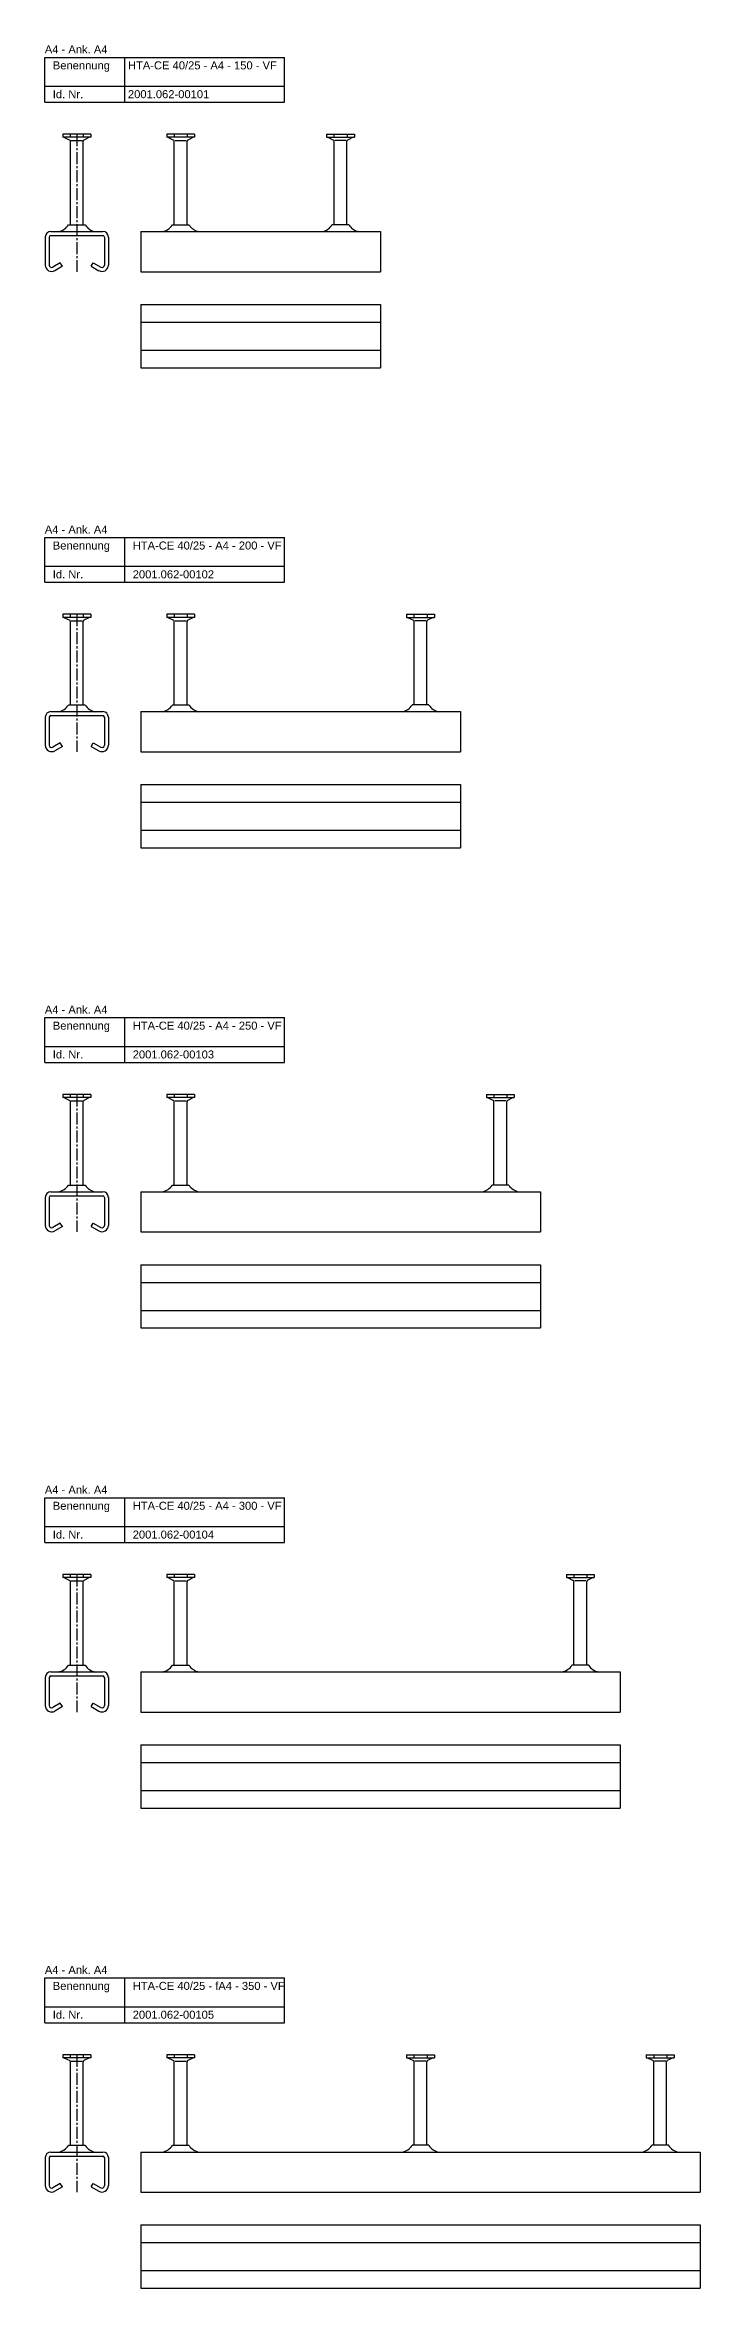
# Model space of a CAD drawing. Header units: millimetres. Extents: x 11969 to 26348, y -459 to 2743.
# Drawn here: x 20218 to 20628, y 1341 to 2743 of the extents above; entities that cross this region are included whole.
import ezdxf

# ---------------------------------------------------------------- set-up
doc = ezdxf.new("R2010")
doc.units = ezdxf.units.MM
doc.header["$LTSCALE"] = 10
doc.linetypes.add('MITTE2', pattern=[1.125, 0.75, -0.125, 0.125, -0.125])
doc.layers.add('HALFEN', color=2, linetype='CONTINUOUS')
doc.styles.add('ARIAL50', font='arial.ttf', dxfattribs={"height": 5})

msp = doc.modelspace()

# ---------------------------------------------------------------- linework, layer by layer
at = {"layer": 'HALFEN'}
for p, q in [((20218.2, 2735.2), (20368.2, 2735.2)), ((20218.2, 2707.2), (20218.2, 2735.2)), ((20268.2, 2707.2), (20268.2, 2735.2)), ((20368.2, 2707.2), (20368.2, 2735.2)), ((20218.2, 2717.2), (20368.2, 2717.2)), ((20218.2, 2707.2), (20368.2, 2707.2)), ((20246.9, 2687.2), (20229.5, 2687.2)), ((20229.5, 2687.2), (20229.5, 2685.3)), ((20246.9, 2685.3), (20229.5, 2685.3)), ((20230.2, 2685.3), (20233.8, 2683.5)), ((20234.1, 2687), (20234.1, 2685.6)), ((20234.2, 2630.6), (20234.2, 2682.8)), ((20234.7, 2683.2), (20241.7, 2683.2)), ((20242.2, 2630.6), (20242.2, 2682.8)), ((20242.3, 2687), (20242.3, 2685.6)), ((20246.2, 2685.3), (20242.6, 2683.5)), ((20246.9, 2687.2), (20246.9, 2685.3)), ((20311.9, 2687.2), (20294.5, 2687.2)), ((20294.5, 2687.2), (20294.5, 2685.3)), ((20311.9, 2685.3), (20294.5, 2685.3)), ((20295.2, 2685.3), (20298.8, 2683.5)), ((20299.1, 2687), (20299.1, 2685.6)), ((20299.2, 2630.6), (20299.2, 2682.8)), ((20299.7, 2683.2), (20306.7, 2683.2)), ((20307.2, 2630.6), (20307.2, 2682.8)), ((20307.3, 2687), (20307.3, 2685.6)), ((20311.2, 2685.3), (20307.6, 2683.5)), ((20311.9, 2687.2), (20311.9, 2685.3)), ((20394.5, 2687.2), (20411.9, 2687.2)), ((20394.5, 2687.2), (20394.5, 2685.3)), ((20394.5, 2685.3), (20411.9, 2685.3)), ((20395.2, 2685.3), (20398.8, 2683.5)), ((20399.1, 2687), (20399.1, 2685.6)), ((20399.2, 2630.6), (20399.2, 2682.8)), ((20406.7, 2683.2), (20399.7, 2683.2)), ((20407.2, 2630.6), (20407.2, 2682.8)), ((20407.3, 2687), (20407.3, 2685.6)), ((20411.2, 2685.3), (20407.6, 2683.5)), ((20411.9, 2687.2), (20411.9, 2685.3)), ((20218.5, 2622.9), (20218.5, 2605.4)), ((20221, 2622.9), (20221, 2605.4)), ((20222, 2626.4), (20254.5, 2626.4)), ((20222, 2623.9), (20254.5, 2623.9)), ((20233, 2630.6), (20243.5, 2630.6)), ((20255.5, 2622.9), (20255.5, 2605.4)), ((20258, 2622.9), (20258, 2605.4)), ((20278.2, 2626.4), (20428.2, 2626.4)), ((20278.2, 2626.4), (20278.2, 2601.3)), ((20298, 2630.6), (20308.5, 2630.6)), ((20408.5, 2630.6), (20398, 2630.6)), ((20428.2, 2626.4), (20428.2, 2601.3)), ((20227.9, 2606.8), (20223.2, 2604.1)), ((20229.2, 2604.7), (20224.5, 2601.9)), ((20229.2, 2604.7), (20227.9, 2606.8)), ((20247.2, 2604.7), (20248.5, 2606.8)), ((20247.2, 2604.7), (20251.9, 2601.9)), ((20248.5, 2606.8), (20253.2, 2604.1)), ((20278.2, 2601.3), (20428.2, 2601.3)), ((20278.2, 2580.8), (20428.2, 2580.8)), ((20278.2, 2580.8), (20278.2, 2541.3)), ((20428.2, 2580.8), (20428.2, 2541.3)), ((20278.2, 2569.8), (20428.2, 2569.8)), ((20278.2, 2552.3), (20428.2, 2552.3)), ((20278.2, 2541.3), (20428.2, 2541.3)), ((20218.2, 2435.2), (20368.2, 2435.2)), ((20218.2, 2407.2), (20218.2, 2435.2)), ((20268.2, 2407.2), (20268.2, 2435.2)), ((20368.2, 2407.2), (20368.2, 2435.2)), ((20218.2, 2417.2), (20368.2, 2417.2)), ((20218.2, 2407.2), (20368.2, 2407.2)), ((20246.9, 2387.2), (20229.5, 2387.2)), ((20229.5, 2387.2), (20229.5, 2385.3)), ((20246.9, 2385.3), (20229.5, 2385.3)), ((20230.2, 2385.3), (20233.8, 2383.5)), ((20234.1, 2387), (20234.1, 2385.6)), ((20234.7, 2383.2), (20241.7, 2383.2)), ((20242.3, 2387), (20242.3, 2385.6)), ((20246.2, 2385.3), (20242.6, 2383.5)), ((20246.9, 2387.2), (20246.9, 2385.3)), ((20311.9, 2387.2), (20294.5, 2387.2)), ((20294.5, 2387.2), (20294.5, 2385.3)), ((20311.9, 2385.3), (20294.5, 2385.3)), ((20295.2, 2385.3), (20298.8, 2383.5)), ((20299.1, 2387), (20299.1, 2385.6)), ((20299.7, 2383.2), (20306.7, 2383.2)), ((20307.3, 2387), (20307.3, 2385.6)), ((20311.2, 2385.3), (20307.6, 2383.5)), ((20311.9, 2387.2), (20311.9, 2385.3)), ((20444.5, 2387.2), (20461.9, 2387.2)), ((20444.5, 2387.2), (20444.5, 2385.3)), ((20444.5, 2385.3), (20461.9, 2385.3)), ((20445.2, 2385.3), (20448.8, 2383.5)), ((20449.1, 2387), (20449.1, 2385.6)), ((20456.7, 2383.2), (20449.7, 2383.2)), ((20457.3, 2387), (20457.3, 2385.6)), ((20461.2, 2385.3), (20457.6, 2383.5)), ((20461.9, 2387.2), (20461.9, 2385.3)), ((20234.2, 2330.6), (20234.2, 2382.8)), ((20242.2, 2330.6), (20242.2, 2382.8)), ((20299.2, 2330.6), (20299.2, 2382.8)), ((20307.2, 2330.6), (20307.2, 2382.8)), ((20449.2, 2330.6), (20449.2, 2382.8)), ((20457.2, 2330.6), (20457.2, 2382.8)), ((20233, 2330.6), (20243.5, 2330.6)), ((20298, 2330.6), (20308.5, 2330.6)), ((20458.5, 2330.6), (20448, 2330.6)), ((20218.5, 2322.9), (20218.5, 2305.4)), ((20221, 2322.9), (20221, 2305.4)), ((20222, 2326.4), (20254.5, 2326.4)), ((20222, 2323.9), (20254.5, 2323.9)), ((20255.5, 2322.9), (20255.5, 2305.4)), ((20258, 2322.9), (20258, 2305.4)), ((20278.2, 2326.4), (20478.2, 2326.4)), ((20278.2, 2326.4), (20278.2, 2301.3)), ((20478.2, 2326.4), (20478.2, 2301.3)), ((20227.9, 2306.8), (20223.2, 2304.1)), ((20229.2, 2304.7), (20224.5, 2301.9)), ((20229.2, 2304.7), (20227.9, 2306.8)), ((20247.2, 2304.7), (20248.5, 2306.8)), ((20247.2, 2304.7), (20251.9, 2301.9)), ((20248.5, 2306.8), (20253.2, 2304.1)), ((20278.2, 2301.3), (20478.2, 2301.3)), ((20278.2, 2280.8), (20478.2, 2280.8)), ((20278.2, 2280.8), (20278.2, 2241.3)), ((20478.2, 2280.8), (20478.2, 2241.3)), ((20278.2, 2269.8), (20478.2, 2269.8)), ((20278.2, 2252.3), (20478.2, 2252.3)), ((20278.2, 2241.3), (20478.2, 2241.3)), ((20218.2, 2135.2), (20368.2, 2135.2)), ((20218.2, 2107.2), (20218.2, 2135.2)), ((20268.2, 2107.2), (20268.2, 2135.2)), ((20368.2, 2107.2), (20368.2, 2135.2)), ((20218.2, 2117.2), (20368.2, 2117.2)), ((20218.2, 2107.2), (20368.2, 2107.2)), ((20246.9, 2087.2), (20229.5, 2087.2)), ((20229.5, 2087.2), (20229.5, 2085.3)), ((20246.9, 2085.3), (20229.5, 2085.3)), ((20230.2, 2085.3), (20233.8, 2083.5)), ((20234.1, 2087), (20234.1, 2085.6)), ((20234.2, 2030.6), (20234.2, 2082.8)), ((20234.7, 2083.2), (20241.7, 2083.2)), ((20242.2, 2030.6), (20242.2, 2082.8)), ((20242.3, 2087), (20242.3, 2085.6)), ((20246.2, 2085.3), (20242.6, 2083.5)), ((20246.9, 2087.2), (20246.9, 2085.3)), ((20311.9, 2087.2), (20294.5, 2087.2)), ((20294.5, 2087.2), (20294.5, 2085.3)), ((20311.9, 2085.3), (20294.5, 2085.3)), ((20295.2, 2085.3), (20298.8, 2083.5)), ((20299.1, 2087), (20299.1, 2085.6)), ((20299.2, 2030.6), (20299.2, 2082.8)), ((20299.7, 2083.2), (20306.7, 2083.2)), ((20307.2, 2030.6), (20307.2, 2082.8)), ((20307.3, 2087), (20307.3, 2085.6)), ((20311.2, 2085.3), (20307.6, 2083.5)), ((20311.9, 2087.2), (20311.9, 2085.3)), ((20494.5, 2087.2), (20511.9, 2087.2)), ((20494.5, 2087.2), (20494.5, 2085.3)), ((20494.5, 2085.3), (20511.9, 2085.3)), ((20495.2, 2085.3), (20498.8, 2083.5)), ((20499.1, 2087), (20499.1, 2085.6)), ((20499.2, 2030.6), (20499.2, 2082.8)), ((20506.7, 2083.2), (20499.7, 2083.2)), ((20507.2, 2030.6), (20507.2, 2082.8)), ((20507.3, 2087), (20507.3, 2085.6)), ((20511.2, 2085.3), (20507.6, 2083.5)), ((20511.9, 2087.2), (20511.9, 2085.3)), ((20218.5, 2022.9), (20218.5, 2005.4)), ((20221, 2022.9), (20221, 2005.4)), ((20222, 2026.4), (20254.5, 2026.4)), ((20222, 2023.9), (20254.5, 2023.9)), ((20233, 2030.6), (20243.5, 2030.6)), ((20255.5, 2022.9), (20255.5, 2005.4)), ((20258, 2022.9), (20258, 2005.4)), ((20278.2, 2026.4), (20528.2, 2026.4)), ((20278.2, 2026.4), (20278.2, 2001.3)), ((20298, 2030.6), (20308.5, 2030.6)), ((20508.5, 2030.6), (20498, 2030.6)), ((20528.2, 2026.4), (20528.2, 2001.3)), ((20227.9, 2006.8), (20223.2, 2004.1)), ((20229.2, 2004.7), (20224.5, 2001.9)), ((20229.2, 2004.7), (20227.9, 2006.8)), ((20247.2, 2004.7), (20248.5, 2006.8)), ((20247.2, 2004.7), (20251.9, 2001.9)), ((20248.5, 2006.8), (20253.2, 2004.1)), ((20278.2, 2001.3), (20528.2, 2001.3)), ((20278.2, 1980.8), (20528.2, 1980.8)), ((20278.2, 1980.8), (20278.2, 1941.3)), ((20528.2, 1980.8), (20528.2, 1941.3)), ((20278.2, 1969.8), (20528.2, 1969.8)), ((20278.2, 1952.3), (20528.2, 1952.3)), ((20278.2, 1941.3), (20528.2, 1941.3)), ((20218.2, 1835.2), (20368.2, 1835.2)), ((20218.2, 1807.2), (20218.2, 1835.2)), ((20268.2, 1807.2), (20268.2, 1835.2)), ((20368.2, 1807.2), (20368.2, 1835.2)), ((20218.2, 1817.2), (20368.2, 1817.2)), ((20218.2, 1807.2), (20368.2, 1807.2)), ((20246.9, 1787.2), (20229.5, 1787.2)), ((20229.5, 1787.2), (20229.5, 1785.3)), ((20246.9, 1785.3), (20229.5, 1785.3)), ((20230.2, 1785.3), (20233.8, 1783.5)), ((20234.1, 1787), (20234.1, 1785.6)), ((20234.2, 1730.6), (20234.2, 1782.8)), ((20234.7, 1783.2), (20241.7, 1783.2)), ((20242.2, 1730.6), (20242.2, 1782.8)), ((20242.3, 1787), (20242.3, 1785.6)), ((20246.2, 1785.3), (20242.6, 1783.5)), ((20246.9, 1787.2), (20246.9, 1785.3)), ((20311.9, 1787.2), (20294.5, 1787.2)), ((20294.5, 1787.2), (20294.5, 1785.3)), ((20311.9, 1785.3), (20294.5, 1785.3)), ((20295.2, 1785.3), (20298.8, 1783.5)), ((20299.1, 1787), (20299.1, 1785.6)), ((20299.2, 1730.6), (20299.2, 1782.8)), ((20299.7, 1783.2), (20306.7, 1783.2)), ((20307.2, 1730.6), (20307.2, 1782.8)), ((20307.3, 1787), (20307.3, 1785.6)), ((20311.2, 1785.3), (20307.6, 1783.5)), ((20311.9, 1787.2), (20311.9, 1785.3)), ((20544.5, 1787.2), (20561.9, 1787.2)), ((20544.5, 1787.2), (20544.5, 1785.3)), ((20544.5, 1785.3), (20561.9, 1785.3)), ((20545.2, 1785.3), (20548.8, 1783.5)), ((20549.1, 1787), (20549.1, 1785.6)), ((20549.2, 1730.6), (20549.2, 1782.8)), ((20556.7, 1783.2), (20549.7, 1783.2)), ((20557.2, 1730.6), (20557.2, 1782.8)), ((20557.3, 1787), (20557.3, 1785.6)), ((20561.2, 1785.3), (20557.6, 1783.5)), ((20561.9, 1787.2), (20561.9, 1785.3)), ((20222, 1726.4), (20254.5, 1726.4)), ((20233, 1730.6), (20243.5, 1730.6)), ((20278.2, 1726.4), (20578.2, 1726.4)), ((20278.2, 1726.4), (20278.2, 1701.3)), ((20298, 1730.6), (20308.5, 1730.6)), ((20558.5, 1730.6), (20548, 1730.6)), ((20578.2, 1726.4), (20578.2, 1701.3)), ((20218.5, 1722.9), (20218.5, 1705.4)), ((20221, 1722.9), (20221, 1705.4)), ((20222, 1723.9), (20254.5, 1723.9)), ((20255.5, 1722.9), (20255.5, 1705.4)), ((20258, 1722.9), (20258, 1705.4)), ((20227.9, 1706.8), (20223.2, 1704.1)), ((20229.2, 1704.7), (20224.5, 1701.9)), ((20229.2, 1704.7), (20227.9, 1706.8)), ((20247.2, 1704.7), (20248.5, 1706.8)), ((20247.2, 1704.7), (20251.9, 1701.9)), ((20248.5, 1706.8), (20253.2, 1704.1)), ((20278.2, 1701.3), (20578.2, 1701.3)), ((20278.2, 1680.8), (20578.2, 1680.8)), ((20278.2, 1680.8), (20278.2, 1641.3)), ((20278.2, 1669.8), (20578.2, 1669.8)), ((20578.2, 1680.8), (20578.2, 1641.3)), ((20278.2, 1652.3), (20578.2, 1652.3)), ((20278.2, 1641.3), (20578.2, 1641.3)), ((20218.2, 1535.2), (20368.2, 1535.2)), ((20218.2, 1507.2), (20218.2, 1535.2)), ((20268.2, 1507.2), (20268.2, 1535.2)), ((20368.2, 1507.2), (20368.2, 1535.2)), ((20218.2, 1517.2), (20368.2, 1517.2)), ((20218.2, 1507.2), (20368.2, 1507.2)), ((20246.9, 1487.2), (20229.5, 1487.2)), ((20229.5, 1487.2), (20229.5, 1485.3)), ((20234.1, 1487), (20234.1, 1485.6)), ((20242.3, 1487), (20242.3, 1485.6)), ((20246.9, 1487.2), (20246.9, 1485.3)), ((20311.9, 1487.2), (20294.5, 1487.2)), ((20294.5, 1487.2), (20294.5, 1485.3)), ((20299.1, 1487), (20299.1, 1485.6)), ((20307.3, 1487), (20307.3, 1485.6)), ((20311.9, 1487.2), (20311.9, 1485.3)), ((20444.5, 1487.2), (20461.9, 1487.2)), ((20444.5, 1487.2), (20444.5, 1485.3)), ((20449.1, 1487), (20449.1, 1485.6)), ((20457.3, 1487), (20457.3, 1485.6)), ((20461.9, 1487.2), (20461.9, 1485.3)), ((20594.5, 1487.2), (20611.9, 1487.2)), ((20594.5, 1487.2), (20594.5, 1485.3)), ((20599.1, 1487), (20599.1, 1485.6)), ((20607.3, 1487), (20607.3, 1485.6)), ((20611.9, 1487.2), (20611.9, 1485.3)), ((20246.9, 1485.3), (20229.5, 1485.3)), ((20230.2, 1485.3), (20233.8, 1483.5)), ((20234.2, 1430.6), (20234.2, 1482.8)), ((20234.7, 1483.2), (20241.7, 1483.2)), ((20242.2, 1430.6), (20242.2, 1482.8)), ((20246.2, 1485.3), (20242.6, 1483.5)), ((20311.9, 1485.3), (20294.5, 1485.3)), ((20295.2, 1485.3), (20298.8, 1483.5)), ((20299.2, 1430.6), (20299.2, 1482.8)), ((20299.7, 1483.2), (20306.7, 1483.2)), ((20307.2, 1430.6), (20307.2, 1482.8)), ((20311.2, 1485.3), (20307.6, 1483.5)), ((20444.5, 1485.3), (20461.9, 1485.3)), ((20445.2, 1485.3), (20448.8, 1483.5)), ((20449.2, 1430.6), (20449.2, 1482.8)), ((20456.7, 1483.2), (20449.7, 1483.2)), ((20457.2, 1430.6), (20457.2, 1482.8)), ((20461.2, 1485.3), (20457.6, 1483.5)), ((20594.5, 1485.3), (20611.9, 1485.3)), ((20595.2, 1485.3), (20598.8, 1483.5)), ((20599.2, 1430.6), (20599.2, 1482.8)), ((20606.7, 1483.2), (20599.7, 1483.2)), ((20607.2, 1430.6), (20607.2, 1482.8)), ((20611.2, 1485.3), (20607.6, 1483.5)), ((20233, 1430.6), (20243.5, 1430.6)), ((20298, 1430.6), (20308.5, 1430.6)), ((20458.5, 1430.6), (20448, 1430.6)), ((20608.5, 1430.6), (20598, 1430.6)), ((20218.5, 1422.9), (20218.5, 1405.4)), ((20221, 1422.9), (20221, 1405.4)), ((20222, 1426.4), (20254.5, 1426.4)), ((20222, 1423.9), (20254.5, 1423.9)), ((20255.5, 1422.9), (20255.5, 1405.4)), ((20258, 1422.9), (20258, 1405.4)), ((20278.2, 1426.4), (20628.2, 1426.4)), ((20278.2, 1426.4), (20278.2, 1401.3)), ((20628.2, 1426.4), (20628.2, 1401.3)), ((20227.9, 1406.8), (20223.2, 1404.1)), ((20229.2, 1404.7), (20224.5, 1401.9)), ((20229.2, 1404.7), (20227.9, 1406.8)), ((20247.2, 1404.7), (20248.5, 1406.8)), ((20247.2, 1404.7), (20251.9, 1401.9)), ((20248.5, 1406.8), (20253.2, 1404.1)), ((20278.2, 1401.3), (20628.2, 1401.3)), ((20278.2, 1380.8), (20628.2, 1380.8)), ((20278.2, 1380.8), (20278.2, 1341.3)), ((20628.2, 1380.8), (20628.2, 1341.3)), ((20278.2, 1369.8), (20628.2, 1369.8)), ((20278.2, 1352.3), (20628.2, 1352.3)), ((20278.2, 1341.3), (20628.2, 1341.3))]:
    msp.add_line(p, q, dxfattribs=at)
at = {"layer": 'HALFEN', "color": 1, "linetype": 'MITTE2'}
for p, q in [((20238.2, 2687.2), (20238.2, 2601.3)), ((20238.2, 2387.2), (20238.2, 2301.3)), ((20238.2, 2087.2), (20238.2, 2001.3)), ((20238.2, 1787.2), (20238.2, 1701.3)), ((20238.2, 1487.2), (20238.2, 1401.3))]:
    msp.add_line(p, q, dxfattribs=at)
at = {"layer": 'HALFEN'}
for centre, radius, start, end in [((20233.4, 2682.8), 0.8, 0, 62.3005), ((20243, 2682.8), 0.8, 117.6995, 180), ((20298.4, 2682.8), 0.8, 0, 62.3005), ((20308, 2682.8), 0.8, 117.6995, 180), ((20398.4, 2682.8), 0.8, 0, 62.3005), ((20408, 2682.8), 0.8, 117.6995, 180), ((20222, 2622.9), 3.5, 90, 180), ((20222, 2622.9), 1, 90, 180), ((20224.7, 2636.1), 10, 281.7837, 326.0185), ((20251.7, 2636.1), 10, 213.9815, 258.2163), ((20254.5, 2622.9), 3.5, 0, 90), ((20254.5, 2622.9), 1, 0, 90), ((20289.7, 2636.1), 10, 281.7837, 326.0185), ((20316.7, 2636.1), 10, 213.9815, 258.2163), ((20389.7, 2636.1), 10, 281.7837, 326.0185), ((20416.7, 2636.1), 10, 213.9815, 258.2163), ((20222.5, 2605.4), 4, 180, 300.4516), ((20222.5, 2605.4), 1.5, 180, 300.4516), ((20254, 2605.4), 4, 239.5484, 0), ((20254, 2605.4), 1.5, 239.5484, 0), ((20233.4, 2382.8), 0.8, 0, 62.3005), ((20243, 2382.8), 0.8, 117.6995, 180), ((20298.4, 2382.8), 0.8, 0, 62.3005), ((20308, 2382.8), 0.8, 117.6995, 180), ((20448.4, 2382.8), 0.8, 0, 62.3005), ((20458, 2382.8), 0.8, 117.6995, 180), ((20224.7, 2336.1), 10, 281.7837, 326.0185), ((20251.7, 2336.1), 10, 213.9815, 258.2163), ((20289.7, 2336.1), 10, 281.7837, 326.0185), ((20316.7, 2336.1), 10, 213.9815, 258.2163), ((20439.7, 2336.1), 10, 281.7837, 326.0185), ((20466.7, 2336.1), 10, 213.9815, 258.2163), ((20222, 2322.9), 3.5, 90, 180), ((20222, 2322.9), 1, 90, 180), ((20254.5, 2322.9), 3.5, 0, 90), ((20254.5, 2322.9), 1, 0, 90), ((20222.5, 2305.4), 4, 180, 300.4516), ((20222.5, 2305.4), 1.5, 180, 300.4516), ((20254, 2305.4), 4, 239.5484, 0), ((20254, 2305.4), 1.5, 239.5484, 0), ((20233.4, 2082.8), 0.8, 0, 62.3005), ((20243, 2082.8), 0.8, 117.6995, 180), ((20298.4, 2082.8), 0.8, 0, 62.3005), ((20308, 2082.8), 0.8, 117.6995, 180), ((20498.4, 2082.8), 0.8, 0, 62.3005), ((20508, 2082.8), 0.8, 117.6995, 180), ((20222, 2022.9), 3.5, 90, 180), ((20222, 2022.9), 1, 90, 180), ((20224.7, 2036.1), 10, 281.7837, 326.0185), ((20251.7, 2036.1), 10, 213.9815, 258.2163), ((20254.5, 2022.9), 3.5, 0, 90), ((20254.5, 2022.9), 1, 0, 90), ((20289.7, 2036.1), 10, 281.7837, 326.0185), ((20316.7, 2036.1), 10, 213.9815, 258.2163), ((20489.7, 2036.1), 10, 281.7837, 326.0185), ((20516.7, 2036.1), 10, 213.9815, 258.2163), ((20222.5, 2005.4), 4, 180, 300.4516), ((20222.5, 2005.4), 1.5, 180, 300.4516), ((20254, 2005.4), 4, 239.5484, 0), ((20254, 2005.4), 1.5, 239.5484, 0), ((20233.4, 1782.8), 0.8, 0, 62.3005), ((20243, 1782.8), 0.8, 117.6995, 180), ((20298.4, 1782.8), 0.8, 0, 62.3005), ((20308, 1782.8), 0.8, 117.6995, 180), ((20548.4, 1782.8), 0.8, 0, 62.3005), ((20558, 1782.8), 0.8, 117.6995, 180), ((20222, 1722.9), 3.5, 90, 180), ((20224.7, 1736.1), 10, 281.7837, 326.0185), ((20251.7, 1736.1), 10, 213.9815, 258.2163), ((20254.5, 1722.9), 3.5, 0, 90), ((20289.7, 1736.1), 10, 281.7837, 326.0185), ((20316.7, 1736.1), 10, 213.9815, 258.2163), ((20539.7, 1736.1), 10, 281.7837, 326.0185), ((20566.7, 1736.1), 10, 213.9815, 258.2163), ((20222, 1722.9), 1, 90, 180), ((20254.5, 1722.9), 1, 0, 90), ((20222.5, 1705.4), 4, 180, 300.4516), ((20222.5, 1705.4), 1.5, 180, 300.4516), ((20254, 1705.4), 4, 239.5484, 0), ((20254, 1705.4), 1.5, 239.5484, 0), ((20233.4, 1482.8), 0.8, 0, 62.3005), ((20243, 1482.8), 0.8, 117.6995, 180), ((20298.4, 1482.8), 0.8, 0, 62.3005), ((20308, 1482.8), 0.8, 117.6995, 180), ((20448.4, 1482.8), 0.8, 0, 62.3005), ((20458, 1482.8), 0.8, 117.6995, 180), ((20598.4, 1482.8), 0.8, 0, 62.3005), ((20608, 1482.8), 0.8, 117.6995, 180), ((20224.7, 1436.1), 10, 281.7837, 326.0185), ((20251.7, 1436.1), 10, 213.9815, 258.2163), ((20289.7, 1436.1), 10, 281.7837, 326.0185), ((20316.7, 1436.1), 10, 213.9815, 258.2163), ((20439.7, 1436.1), 10, 281.7837, 326.0185), ((20466.7, 1436.1), 10, 213.9815, 258.2163), ((20589.7, 1436.1), 10, 281.7837, 326.0185), ((20616.7, 1436.1), 10, 213.9815, 258.2163), ((20222, 1422.9), 3.5, 90, 180), ((20222, 1422.9), 1, 90, 180), ((20254.5, 1422.9), 3.5, 0, 90), ((20254.5, 1422.9), 1, 0, 90), ((20222.5, 1405.4), 4, 180, 300.4516), ((20222.5, 1405.4), 1.5, 180, 300.4516), ((20254, 1405.4), 4, 239.5484, 0), ((20254, 1405.4), 1.5, 239.5484, 0)]:
    msp.add_arc(centre, radius, start, end, dxfattribs=at)

# ---------------------------------------------------------------- texts
at = {"layer": 'HALFEN', "style": 'ARIAL50'}
for s, p in [('A4 - Ank. A4', (20218.2, 2737.7)), ('Benennung', (20223.2, 2727.7)), ('HTA-CE 40/25 - A4 - 150 - VF', (20270.2, 2727.7)), ('Id. Nr.', (20223.2, 2709.7)), ('2001.062-00101', (20270.2, 2709.7)), ('A4 - Ank. A4', (20218.2, 2437.7)), ('Benennung', (20223.2, 2427.7)), ('HTA-CE 40/25 - A4 - 200 - VF', (20273.2, 2427.7)), ('Id. Nr.', (20223.2, 2409.7)), ('2001.062-00102', (20273.2, 2409.7)), ('A4 - Ank. A4', (20218.2, 2137.7)), ('Benennung', (20223.2, 2127.7)), ('HTA-CE 40/25 - A4 - 250 - VF', (20273.2, 2127.7)), ('Id. Nr.', (20223.2, 2109.7)), ('2001.062-00103', (20273.2, 2109.7)), ('A4 - Ank. A4', (20218.2, 1837.7)), ('Benennung', (20223.2, 1827.7)), ('HTA-CE 40/25 - A4 - 300 - VF', (20273.2, 1827.7)), ('Id. Nr.', (20223.2, 1809.7)), ('2001.062-00104', (20273.2, 1809.7)), ('A4 - Ank. A4', (20218.2, 1537.7)), ('Benennung', (20223.2, 1527.7)), ('HTA-CE 40/25 - fA4 - 350 - VF', (20273.2, 1527.7)), ('Id. Nr.', (20223.2, 1509.7)), ('2001.062-00105', (20273.2, 1509.7))]:
    msp.add_text(s, height=5, dxfattribs=at).set_placement(p)

doc.saveas('drawing.dxf')
